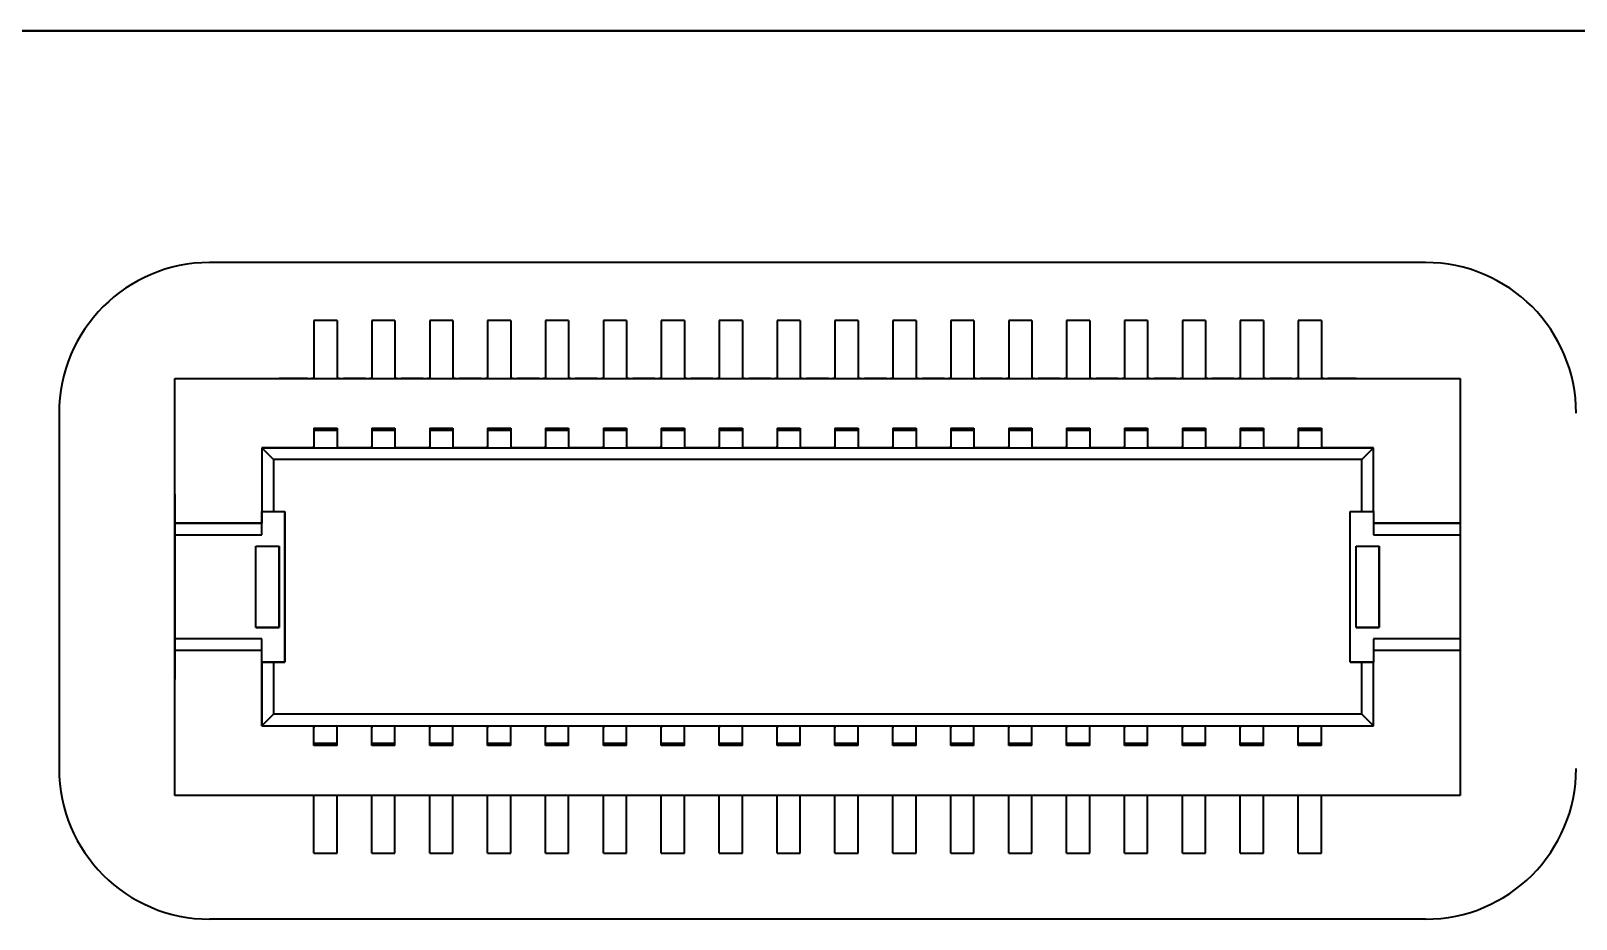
# Model space of a CAD drawing. Extents: x 386 to 1062, y 188 to 634.
# Drawn here: x 397.48 to 410.83, y 430.63 to 438.3 of the extents above; entities that cross this region are included whole.
import ezdxf

# ---------------------------------------------------------------- set-up
doc = ezdxf.new("R2010")
doc.units = 0

msp = doc.modelspace()

# ---------------------------------------------------------------- linework, layer by layer
at = {"color": 7, "lineweight": 35}
for p, q in [((418.778, 438.3), (389.778, 438.3)), ((389.778, 438.3), (418.778, 438.3))]:
    msp.add_line(p, q, dxfattribs=at)
at = {"color": 7, "lineweight": 35, "ltscale": 0.2625}
for p, q in [((409.528, 436.3), (399.028, 436.3)), ((409.528, 430.632), (399.028, 430.632))]:
    msp.add_line(p, q, dxfattribs=at)
at = {"color": 7, "lineweight": 35, "ltscale": 0.005}
for p, q in [((400.128, 435.8), (399.928, 435.8)), ((400.128, 435.8), (399.928, 435.8)), ((400.128, 435.8), (399.928, 435.8)), ((400.628, 435.8), (400.428, 435.8)), ((400.628, 435.8), (400.428, 435.8)), ((400.628, 435.8), (400.428, 435.8)), ((401.128, 435.8), (400.928, 435.8)), ((401.128, 435.8), (400.928, 435.8)), ((401.128, 435.8), (400.928, 435.8)), ((401.628, 435.8), (401.428, 435.8)), ((401.628, 435.8), (401.428, 435.8)), ((401.628, 435.8), (401.428, 435.8)), ((402.128, 435.8), (401.928, 435.8)), ((402.128, 435.8), (401.928, 435.8)), ((402.128, 435.8), (401.928, 435.8)), ((402.628, 435.8), (402.428, 435.8)), ((402.628, 435.8), (402.428, 435.8)), ((402.628, 435.8), (402.428, 435.8)), ((403.128, 435.8), (402.928, 435.8)), ((403.128, 435.8), (402.928, 435.8)), ((403.128, 435.8), (402.928, 435.8)), ((403.628, 435.8), (403.428, 435.8)), ((403.628, 435.8), (403.428, 435.8)), ((403.628, 435.8), (403.428, 435.8)), ((404.128, 435.8), (403.928, 435.8)), ((404.128, 435.8), (403.928, 435.8)), ((404.128, 435.8), (403.928, 435.8)), ((404.628, 435.8), (404.428, 435.8)), ((404.628, 435.8), (404.428, 435.8)), ((404.628, 435.8), (404.428, 435.8)), ((405.128, 435.8), (404.928, 435.8)), ((405.128, 435.8), (404.928, 435.8)), ((405.128, 435.8), (404.928, 435.8)), ((405.628, 435.8), (405.428, 435.8)), ((405.628, 435.8), (405.428, 435.8)), ((405.628, 435.8), (405.428, 435.8)), ((406.128, 435.8), (405.928, 435.8)), ((406.128, 435.8), (405.928, 435.8)), ((406.128, 435.8), (405.928, 435.8)), ((406.628, 435.8), (406.428, 435.8)), ((406.628, 435.8), (406.428, 435.8)), ((406.628, 435.8), (406.428, 435.8)), ((407.128, 435.8), (406.928, 435.8)), ((407.128, 435.8), (406.928, 435.8)), ((407.128, 435.8), (406.928, 435.8)), ((407.628, 435.8), (407.428, 435.8)), ((407.628, 435.8), (407.428, 435.8)), ((407.628, 435.8), (407.428, 435.8)), ((408.128, 435.8), (407.928, 435.8)), ((408.128, 435.8), (407.928, 435.8)), ((408.128, 435.8), (407.928, 435.8)), ((408.628, 435.8), (408.428, 435.8)), ((408.628, 435.8), (408.428, 435.8)), ((408.628, 435.8), (408.428, 435.8)), ((399.928, 435.3), (400.128, 435.3)), ((400.428, 435.3), (400.628, 435.3)), ((400.928, 435.3), (401.128, 435.3)), ((401.428, 435.3), (401.628, 435.3)), ((401.928, 435.3), (402.128, 435.3)), ((402.428, 435.3), (402.628, 435.3)), ((402.928, 435.3), (403.128, 435.3)), ((403.428, 435.3), (403.628, 435.3)), ((403.928, 435.3), (404.128, 435.3)), ((404.428, 435.3), (404.628, 435.3)), ((404.928, 435.3), (405.128, 435.3)), ((405.428, 435.3), (405.628, 435.3)), ((405.928, 435.3), (406.128, 435.3)), ((406.428, 435.3), (406.628, 435.3)), ((406.928, 435.3), (407.128, 435.3)), ((407.428, 435.3), (407.628, 435.3)), ((407.928, 435.3), (408.128, 435.3)), ((408.428, 435.3), (408.628, 435.3)), ((399.928, 434.87), (400.128, 434.87)), ((400.428, 434.87), (400.628, 434.87)), ((400.928, 434.87), (401.128, 434.87)), ((401.428, 434.87), (401.628, 434.87)), ((401.928, 434.87), (402.128, 434.87)), ((402.428, 434.87), (402.628, 434.87)), ((402.928, 434.87), (403.128, 434.87)), ((403.428, 434.87), (403.628, 434.87)), ((403.928, 434.87), (404.128, 434.87)), ((404.428, 434.87), (404.628, 434.87)), ((404.928, 434.87), (405.128, 434.87)), ((405.428, 434.87), (405.628, 434.87)), ((405.928, 434.87), (406.128, 434.87)), ((406.428, 434.87), (406.628, 434.87)), ((406.928, 434.87), (407.128, 434.87)), ((407.428, 434.87), (407.628, 434.87)), ((407.928, 434.87), (408.128, 434.87)), ((408.428, 434.87), (408.628, 434.87)), ((400.128, 434.851), (399.928, 434.851)), ((400.128, 434.851), (399.928, 434.851)), ((400.628, 434.851), (400.428, 434.851)), ((400.628, 434.851), (400.428, 434.851)), ((401.128, 434.851), (400.928, 434.851)), ((401.128, 434.851), (400.928, 434.851)), ((401.628, 434.851), (401.428, 434.851)), ((401.628, 434.851), (401.428, 434.851)), ((402.128, 434.851), (401.928, 434.851)), ((402.128, 434.851), (401.928, 434.851)), ((402.628, 434.851), (402.428, 434.851)), ((402.628, 434.851), (402.428, 434.851)), ((403.128, 434.851), (402.928, 434.851)), ((403.128, 434.851), (402.928, 434.851)), ((403.628, 434.851), (403.428, 434.851)), ((403.628, 434.851), (403.428, 434.851)), ((404.128, 434.851), (403.928, 434.851)), ((404.128, 434.851), (403.928, 434.851)), ((404.628, 434.851), (404.428, 434.851)), ((404.628, 434.851), (404.428, 434.851)), ((405.128, 434.851), (404.928, 434.851)), ((405.128, 434.851), (404.928, 434.851)), ((405.628, 434.851), (405.428, 434.851)), ((405.628, 434.851), (405.428, 434.851)), ((406.128, 434.851), (405.928, 434.851)), ((406.128, 434.851), (405.928, 434.851)), ((406.628, 434.851), (406.428, 434.851)), ((406.628, 434.851), (406.428, 434.851)), ((407.128, 434.851), (406.928, 434.851)), ((407.128, 434.851), (406.928, 434.851)), ((407.628, 434.851), (407.428, 434.851)), ((407.628, 434.851), (407.428, 434.851)), ((408.128, 434.851), (407.928, 434.851)), ((408.128, 434.851), (407.928, 434.851)), ((408.628, 434.851), (408.428, 434.851)), ((408.628, 434.851), (408.428, 434.851)), ((399.928, 434.7), (400.128, 434.7)), ((400.428, 434.7), (400.628, 434.7)), ((400.928, 434.7), (401.128, 434.7)), ((401.428, 434.7), (401.628, 434.7)), ((401.928, 434.7), (402.128, 434.7)), ((402.428, 434.7), (402.628, 434.7)), ((402.928, 434.7), (403.128, 434.7)), ((403.428, 434.7), (403.628, 434.7)), ((403.928, 434.7), (404.128, 434.7)), ((404.428, 434.7), (404.628, 434.7)), ((404.928, 434.7), (405.128, 434.7)), ((405.428, 434.7), (405.628, 434.7)), ((405.928, 434.7), (406.128, 434.7)), ((406.428, 434.7), (406.628, 434.7)), ((406.928, 434.7), (407.128, 434.7)), ((407.428, 434.7), (407.628, 434.7)), ((407.928, 434.7), (408.128, 434.7)), ((408.428, 434.7), (408.628, 434.7)), ((399.478, 433.95), (399.478, 434.15)), ((399.478, 433.95), (399.478, 434.15)), ((409.078, 434.15), (409.078, 433.95)), ((409.078, 434.15), (409.078, 433.95)), ((399.428, 433.85), (399.628, 433.85)), ((399.428, 433.85), (399.628, 433.85)), ((408.928, 433.85), (409.128, 433.85)), ((408.928, 433.85), (409.128, 433.85)), ((399.428, 433.15), (399.628, 433.15)), ((399.628, 433.15), (399.428, 433.15)), ((399.628, 433.15), (399.428, 433.15)), ((409.128, 433.15), (408.928, 433.15)), ((408.928, 433.15), (409.128, 433.15)), ((409.128, 433.15), (408.928, 433.15)), ((399.478, 432.85), (399.478, 433.05)), ((399.478, 432.85), (399.478, 433.05)), ((409.078, 433.05), (409.078, 432.85)), ((409.078, 433.05), (409.078, 432.85)), ((399.478, 432.85), (399.678, 432.85)), ((408.878, 432.85), (409.078, 432.85)), ((399.928, 432.149), (400.128, 432.149)), ((399.928, 432.149), (400.128, 432.149)), ((400.128, 432.13), (399.928, 432.13)), ((400.428, 432.149), (400.628, 432.149)), ((400.428, 432.149), (400.628, 432.149)), ((400.628, 432.13), (400.428, 432.13)), ((400.928, 432.149), (401.128, 432.149)), ((400.928, 432.149), (401.128, 432.149)), ((401.128, 432.13), (400.928, 432.13)), ((401.428, 432.149), (401.628, 432.149)), ((401.428, 432.149), (401.628, 432.149)), ((401.628, 432.13), (401.428, 432.13)), ((401.928, 432.149), (402.128, 432.149)), ((401.928, 432.149), (402.128, 432.149)), ((402.128, 432.13), (401.928, 432.13)), ((402.428, 432.149), (402.628, 432.149)), ((402.428, 432.149), (402.628, 432.149)), ((402.628, 432.13), (402.428, 432.13)), ((402.928, 432.149), (403.128, 432.149)), ((402.928, 432.149), (403.128, 432.149)), ((403.128, 432.13), (402.928, 432.13)), ((403.428, 432.149), (403.628, 432.149)), ((403.428, 432.149), (403.628, 432.149)), ((403.628, 432.13), (403.428, 432.13)), ((403.928, 432.149), (404.128, 432.149)), ((403.928, 432.149), (404.128, 432.149)), ((404.128, 432.13), (403.928, 432.13)), ((404.428, 432.149), (404.628, 432.149)), ((404.428, 432.149), (404.628, 432.149)), ((404.628, 432.13), (404.428, 432.13)), ((404.928, 432.149), (405.128, 432.149)), ((404.928, 432.149), (405.128, 432.149)), ((405.128, 432.13), (404.928, 432.13)), ((405.428, 432.149), (405.628, 432.149)), ((405.428, 432.149), (405.628, 432.149)), ((405.628, 432.13), (405.428, 432.13)), ((405.928, 432.149), (406.128, 432.149)), ((405.928, 432.149), (406.128, 432.149)), ((406.128, 432.13), (405.928, 432.13)), ((406.428, 432.149), (406.628, 432.149)), ((406.428, 432.149), (406.628, 432.149)), ((406.628, 432.13), (406.428, 432.13)), ((406.928, 432.149), (407.128, 432.149)), ((406.928, 432.149), (407.128, 432.149)), ((407.128, 432.13), (406.928, 432.13)), ((407.428, 432.149), (407.628, 432.149)), ((407.428, 432.149), (407.628, 432.149)), ((407.628, 432.13), (407.428, 432.13)), ((407.928, 432.149), (408.128, 432.149)), ((407.928, 432.149), (408.128, 432.149)), ((408.128, 432.13), (407.928, 432.13)), ((408.428, 432.149), (408.628, 432.149)), ((408.428, 432.149), (408.628, 432.149)), ((408.628, 432.13), (408.428, 432.13)), ((399.928, 431.2), (400.128, 431.2)), ((399.928, 431.2), (400.128, 431.2)), ((400.428, 431.2), (400.628, 431.2)), ((400.428, 431.2), (400.628, 431.2)), ((400.928, 431.2), (401.128, 431.2)), ((400.928, 431.2), (401.128, 431.2)), ((401.428, 431.2), (401.628, 431.2)), ((401.428, 431.2), (401.628, 431.2)), ((401.928, 431.2), (402.128, 431.2)), ((401.928, 431.2), (402.128, 431.2)), ((402.428, 431.2), (402.628, 431.2)), ((402.428, 431.2), (402.628, 431.2)), ((402.928, 431.2), (403.128, 431.2)), ((402.928, 431.2), (403.128, 431.2)), ((403.428, 431.2), (403.628, 431.2)), ((403.428, 431.2), (403.628, 431.2)), ((403.928, 431.2), (404.128, 431.2)), ((403.928, 431.2), (404.128, 431.2)), ((404.428, 431.2), (404.628, 431.2)), ((404.428, 431.2), (404.628, 431.2)), ((404.928, 431.2), (405.128, 431.2)), ((404.928, 431.2), (405.128, 431.2)), ((405.428, 431.2), (405.628, 431.2)), ((405.428, 431.2), (405.628, 431.2)), ((405.928, 431.2), (406.128, 431.2)), ((405.928, 431.2), (406.128, 431.2)), ((406.428, 431.2), (406.628, 431.2)), ((406.428, 431.2), (406.628, 431.2)), ((406.928, 431.2), (407.128, 431.2)), ((406.928, 431.2), (407.128, 431.2)), ((407.428, 431.2), (407.628, 431.2)), ((407.428, 431.2), (407.628, 431.2)), ((407.928, 431.2), (408.128, 431.2)), ((407.928, 431.2), (408.128, 431.2)), ((408.428, 431.2), (408.628, 431.2)), ((408.428, 431.2), (408.628, 431.2))]:
    msp.add_line(p, q, dxfattribs=at)
at = {"color": 7, "lineweight": 35, "ltscale": 0.0125}
for p, q in [((399.928, 435.8), (399.928, 435.3)), ((399.928, 435.8), (399.928, 435.3)), ((400.128, 435.8), (400.128, 435.3)), ((400.128, 435.8), (400.128, 435.3)), ((400.428, 435.8), (400.428, 435.3)), ((400.428, 435.8), (400.428, 435.3)), ((400.628, 435.8), (400.628, 435.3)), ((400.628, 435.8), (400.628, 435.3)), ((400.928, 435.8), (400.928, 435.3)), ((400.928, 435.8), (400.928, 435.3)), ((401.128, 435.8), (401.128, 435.3)), ((401.128, 435.8), (401.128, 435.3)), ((401.428, 435.8), (401.428, 435.3)), ((401.428, 435.8), (401.428, 435.3)), ((401.628, 435.8), (401.628, 435.3)), ((401.628, 435.8), (401.628, 435.3)), ((401.928, 435.8), (401.928, 435.3)), ((401.928, 435.8), (401.928, 435.3)), ((402.128, 435.8), (402.128, 435.3)), ((402.128, 435.8), (402.128, 435.3)), ((402.428, 435.8), (402.428, 435.3)), ((402.428, 435.8), (402.428, 435.3)), ((402.628, 435.8), (402.628, 435.3)), ((402.628, 435.8), (402.628, 435.3)), ((402.928, 435.8), (402.928, 435.3)), ((402.928, 435.8), (402.928, 435.3)), ((403.128, 435.8), (403.128, 435.3)), ((403.128, 435.8), (403.128, 435.3)), ((403.428, 435.8), (403.428, 435.3)), ((403.428, 435.8), (403.428, 435.3)), ((403.628, 435.8), (403.628, 435.3)), ((403.628, 435.8), (403.628, 435.3)), ((403.928, 435.8), (403.928, 435.3)), ((403.928, 435.8), (403.928, 435.3)), ((404.128, 435.8), (404.128, 435.3)), ((404.128, 435.8), (404.128, 435.3)), ((404.428, 435.8), (404.428, 435.3)), ((404.428, 435.8), (404.428, 435.3)), ((404.628, 435.8), (404.628, 435.3)), ((404.628, 435.8), (404.628, 435.3)), ((404.928, 435.8), (404.928, 435.3)), ((404.928, 435.8), (404.928, 435.3)), ((405.128, 435.8), (405.128, 435.3)), ((405.128, 435.8), (405.128, 435.3)), ((405.428, 435.8), (405.428, 435.3)), ((405.428, 435.8), (405.428, 435.3)), ((405.628, 435.8), (405.628, 435.3)), ((405.628, 435.8), (405.628, 435.3)), ((405.928, 435.8), (405.928, 435.3)), ((405.928, 435.8), (405.928, 435.3)), ((406.128, 435.8), (406.128, 435.3)), ((406.128, 435.8), (406.128, 435.3)), ((406.428, 435.8), (406.428, 435.3)), ((406.428, 435.8), (406.428, 435.3)), ((406.628, 435.8), (406.628, 435.3)), ((406.628, 435.8), (406.628, 435.3)), ((406.928, 435.8), (406.928, 435.3)), ((406.928, 435.8), (406.928, 435.3)), ((407.128, 435.8), (407.128, 435.3)), ((407.128, 435.8), (407.128, 435.3)), ((407.428, 435.8), (407.428, 435.3)), ((407.428, 435.8), (407.428, 435.3)), ((407.628, 435.8), (407.628, 435.3)), ((407.628, 435.8), (407.628, 435.3)), ((407.928, 435.8), (407.928, 435.3)), ((407.928, 435.8), (407.928, 435.3)), ((408.128, 435.8), (408.128, 435.3)), ((408.128, 435.8), (408.128, 435.3)), ((408.428, 435.8), (408.428, 435.3)), ((408.428, 435.8), (408.428, 435.3)), ((408.628, 435.8), (408.628, 435.3)), ((408.628, 435.8), (408.628, 435.3)), ((399.928, 431.2), (399.928, 431.7)), ((399.928, 431.2), (399.928, 431.7)), ((400.128, 431.2), (400.128, 431.7)), ((400.128, 431.2), (400.128, 431.7)), ((400.428, 431.2), (400.428, 431.7)), ((400.428, 431.2), (400.428, 431.7)), ((400.628, 431.2), (400.628, 431.7)), ((400.628, 431.2), (400.628, 431.7)), ((400.928, 431.2), (400.928, 431.7)), ((400.928, 431.2), (400.928, 431.7)), ((401.128, 431.2), (401.128, 431.7)), ((401.128, 431.2), (401.128, 431.7)), ((401.428, 431.2), (401.428, 431.7)), ((401.428, 431.2), (401.428, 431.7)), ((401.628, 431.2), (401.628, 431.7)), ((401.628, 431.2), (401.628, 431.7)), ((401.928, 431.2), (401.928, 431.7)), ((401.928, 431.2), (401.928, 431.7)), ((402.128, 431.2), (402.128, 431.7)), ((402.128, 431.2), (402.128, 431.7)), ((402.428, 431.2), (402.428, 431.7)), ((402.428, 431.2), (402.428, 431.7)), ((402.628, 431.2), (402.628, 431.7)), ((402.628, 431.2), (402.628, 431.7)), ((402.928, 431.2), (402.928, 431.7)), ((402.928, 431.2), (402.928, 431.7)), ((403.128, 431.2), (403.128, 431.7)), ((403.128, 431.2), (403.128, 431.7)), ((403.428, 431.2), (403.428, 431.7)), ((403.428, 431.2), (403.428, 431.7)), ((403.628, 431.2), (403.628, 431.7)), ((403.628, 431.2), (403.628, 431.7)), ((403.928, 431.2), (403.928, 431.7)), ((403.928, 431.2), (403.928, 431.7)), ((404.128, 431.2), (404.128, 431.7)), ((404.128, 431.2), (404.128, 431.7)), ((404.428, 431.2), (404.428, 431.7)), ((404.428, 431.2), (404.428, 431.7)), ((404.628, 431.2), (404.628, 431.7)), ((404.628, 431.2), (404.628, 431.7)), ((404.928, 431.2), (404.928, 431.7)), ((404.928, 431.2), (404.928, 431.7)), ((405.128, 431.2), (405.128, 431.7)), ((405.128, 431.2), (405.128, 431.7)), ((405.428, 431.2), (405.428, 431.7)), ((405.428, 431.2), (405.428, 431.7)), ((405.628, 431.2), (405.628, 431.7)), ((405.628, 431.2), (405.628, 431.7)), ((405.928, 431.2), (405.928, 431.7)), ((405.928, 431.2), (405.928, 431.7)), ((406.128, 431.2), (406.128, 431.7)), ((406.128, 431.2), (406.128, 431.7)), ((406.428, 431.2), (406.428, 431.7)), ((406.428, 431.2), (406.428, 431.7)), ((406.628, 431.2), (406.628, 431.7)), ((406.628, 431.2), (406.628, 431.7)), ((406.928, 431.2), (406.928, 431.7)), ((406.928, 431.2), (406.928, 431.7)), ((407.128, 431.2), (407.128, 431.7)), ((407.128, 431.2), (407.128, 431.7)), ((407.428, 431.2), (407.428, 431.7)), ((407.428, 431.2), (407.428, 431.7)), ((407.628, 431.2), (407.628, 431.7)), ((407.628, 431.2), (407.628, 431.7)), ((407.928, 431.2), (407.928, 431.7)), ((407.928, 431.2), (407.928, 431.7)), ((408.128, 431.2), (408.128, 431.7)), ((408.128, 431.2), (408.128, 431.7)), ((408.428, 431.2), (408.428, 431.7)), ((408.428, 431.2), (408.428, 431.7)), ((408.628, 431.2), (408.628, 431.7)), ((408.628, 431.2), (408.628, 431.7))]:
    msp.add_line(p, q, dxfattribs=at)
at = {"color": 7, "lineweight": 35, "ltscale": 0.00125}
for p, q in [((399.928, 435.8), (399.928, 435.75)), ((400.428, 435.8), (400.428, 435.75)), ((400.928, 435.8), (400.928, 435.75)), ((401.428, 435.8), (401.428, 435.75)), ((401.928, 435.8), (401.928, 435.75)), ((402.428, 435.8), (402.428, 435.75)), ((402.928, 435.8), (402.928, 435.75)), ((403.428, 435.8), (403.428, 435.75)), ((403.928, 435.8), (403.928, 435.75)), ((404.428, 435.8), (404.428, 435.75)), ((404.928, 435.8), (404.928, 435.75)), ((405.428, 435.8), (405.428, 435.75)), ((405.928, 435.8), (405.928, 435.75)), ((406.428, 435.8), (406.428, 435.75)), ((406.928, 435.8), (406.928, 435.75)), ((407.428, 435.8), (407.428, 435.75)), ((407.928, 435.8), (407.928, 435.75)), ((408.428, 435.8), (408.428, 435.75)), ((399.928, 431.2), (399.928, 431.25)), ((400.428, 431.2), (400.428, 431.25)), ((400.928, 431.2), (400.928, 431.25)), ((401.428, 431.2), (401.428, 431.25)), ((401.928, 431.2), (401.928, 431.25)), ((402.428, 431.2), (402.428, 431.25)), ((402.928, 431.2), (402.928, 431.25)), ((403.428, 431.2), (403.428, 431.25)), ((403.928, 431.2), (403.928, 431.25)), ((404.428, 431.2), (404.428, 431.25)), ((404.928, 431.2), (404.928, 431.25)), ((405.428, 431.2), (405.428, 431.25)), ((405.928, 431.2), (405.928, 431.25)), ((406.428, 431.2), (406.428, 431.25)), ((406.928, 431.2), (406.928, 431.25)), ((407.428, 431.2), (407.428, 431.25)), ((407.928, 431.2), (407.928, 431.25)), ((408.428, 431.2), (408.428, 431.25))]:
    msp.add_line(p, q, dxfattribs=at)
at = {"color": 7, "lineweight": 35, "ltscale": 0.01125}
for p, q in [((399.928, 435.75), (399.928, 435.3)), ((400.428, 435.75), (400.428, 435.3)), ((400.928, 435.75), (400.928, 435.3)), ((401.428, 435.75), (401.428, 435.3)), ((401.928, 435.75), (401.928, 435.3)), ((402.428, 435.75), (402.428, 435.3)), ((402.928, 435.75), (402.928, 435.3)), ((403.428, 435.75), (403.428, 435.3)), ((403.928, 435.75), (403.928, 435.3)), ((404.428, 435.75), (404.428, 435.3)), ((404.928, 435.75), (404.928, 435.3)), ((405.428, 435.75), (405.428, 435.3)), ((405.928, 435.75), (405.928, 435.3)), ((406.428, 435.75), (406.428, 435.3)), ((406.928, 435.75), (406.928, 435.3)), ((407.428, 435.75), (407.428, 435.3)), ((407.928, 435.75), (407.928, 435.3)), ((408.428, 435.75), (408.428, 435.3)), ((399.928, 434.7), (399.478, 434.7)), ((399.578, 434.6), (399.578, 434.15)), ((399.578, 434.6), (399.578, 434.15)), ((409.078, 434.7), (408.628, 434.7)), ((408.978, 434.15), (408.978, 434.6)), ((408.978, 434.15), (408.978, 434.6)), ((399.578, 432.85), (399.578, 432.4)), ((399.578, 432.85), (399.578, 432.4)), ((408.978, 432.4), (408.978, 432.85)), ((408.978, 432.4), (408.978, 432.85)), ((399.928, 431.25), (399.928, 431.7)), ((400.428, 431.25), (400.428, 431.7)), ((400.928, 431.25), (400.928, 431.7)), ((401.428, 431.25), (401.428, 431.7)), ((401.928, 431.25), (401.928, 431.7)), ((402.428, 431.25), (402.428, 431.7)), ((402.928, 431.25), (402.928, 431.7)), ((403.428, 431.25), (403.428, 431.7)), ((403.928, 431.25), (403.928, 431.7)), ((404.428, 431.25), (404.428, 431.7)), ((404.928, 431.25), (404.928, 431.7)), ((405.428, 431.25), (405.428, 431.7)), ((405.928, 431.25), (405.928, 431.7)), ((406.428, 431.25), (406.428, 431.7)), ((406.928, 431.25), (406.928, 431.7)), ((407.428, 431.25), (407.428, 431.7)), ((407.928, 431.25), (407.928, 431.7)), ((408.428, 431.25), (408.428, 431.7))]:
    msp.add_line(p, q, dxfattribs=at)
at = {"color": 7, "lineweight": 35, "ltscale": 0.03125}
for p, q in [((398.728, 434.05), (398.728, 435.3)), ((398.728, 434.05), (398.728, 435.3)), ((409.828, 435.3), (409.828, 434.05)), ((409.828, 435.3), (409.828, 434.05)), ((398.728, 431.7), (398.728, 432.95)), ((398.728, 431.7), (398.728, 432.95)), ((409.828, 432.95), (409.828, 431.7)), ((409.828, 432.95), (409.828, 431.7))]:
    msp.add_line(p, q, dxfattribs=at)
at = {"color": 7, "lineweight": 35, "ltscale": 0.2775}
for p, q in [((398.728, 435.3), (409.828, 435.3)), ((398.728, 435.3), (409.828, 435.3)), ((409.828, 431.7), (398.728, 431.7)), ((409.828, 431.7), (398.728, 431.7))]:
    msp.add_line(p, q, dxfattribs=at)
at = {"color": 7, "lineweight": 35, "ltscale": 0.0075}
for p, q in [((398.728, 435), (398.728, 435.3)), ((400.428, 434.7), (400.128, 434.7)), ((400.928, 434.7), (400.628, 434.7)), ((401.428, 434.7), (401.128, 434.7)), ((401.928, 434.7), (401.628, 434.7)), ((402.428, 434.7), (402.128, 434.7)), ((402.928, 434.7), (402.628, 434.7)), ((403.428, 434.7), (403.128, 434.7)), ((403.928, 434.7), (403.628, 434.7)), ((404.428, 434.7), (404.128, 434.7)), ((404.928, 434.7), (404.628, 434.7)), ((405.428, 434.7), (405.128, 434.7)), ((405.928, 434.7), (405.628, 434.7)), ((406.428, 434.7), (406.128, 434.7)), ((406.928, 434.7), (406.628, 434.7)), ((407.428, 434.7), (407.128, 434.7)), ((407.928, 434.7), (407.628, 434.7)), ((408.428, 434.7), (408.128, 434.7))]:
    msp.add_line(p, q, dxfattribs=at)
at = {"color": 7, "lineweight": 35, "ltscale": 0.0225}
for p, q in [((398.728, 435.3), (399.628, 435.3)), ((408.928, 435.3), (409.828, 435.3))]:
    msp.add_line(p, q, dxfattribs=at)
at = {"color": 7, "lineweight": 35, "ltscale": 0.006126}
msp.add_line((399.873, 435.3), (399.628, 435.3), dxfattribs=at)
at = {"color": 7, "lineweight": 35, "ltscale": 0.000874329}
for p, q in [((399.873, 435.3), (399.908, 435.3)), ((400.373, 435.3), (400.408, 435.3)), ((400.873, 435.3), (400.908, 435.3)), ((401.373, 435.3), (401.408, 435.3))]:
    msp.add_line(p, q, dxfattribs=at)
at = {"color": 7, "lineweight": 35, "ltscale": 0.000500488}
for p, q in [((399.928, 435.3), (399.908, 435.3)), ((400.428, 435.3), (400.408, 435.3)), ((400.928, 435.3), (400.908, 435.3)), ((401.428, 435.3), (401.408, 435.3)), ((401.928, 435.3), (401.908, 435.3)), ((402.428, 435.3), (402.408, 435.3)), ((402.928, 435.3), (402.908, 435.3)), ((403.428, 435.3), (403.408, 435.3)), ((403.928, 435.3), (403.908, 435.3)), ((404.428, 435.3), (404.408, 435.3)), ((404.928, 435.3), (404.908, 435.3)), ((405.428, 435.3), (405.408, 435.3)), ((405.928, 435.3), (405.908, 435.3)), ((406.428, 435.3), (406.408, 435.3)), ((406.928, 435.3), (406.908, 435.3)), ((407.428, 435.3), (407.408, 435.3)), ((407.928, 435.3), (407.908, 435.3)), ((408.428, 435.3), (408.408, 435.3))]:
    msp.add_line(p, q, dxfattribs=at)
at = {"color": 7, "lineweight": 35, "ltscale": 0.000499725}
for p, q in [((400.148, 435.3), (400.128, 435.3)), ((400.648, 435.3), (400.628, 435.3)), ((401.148, 435.3), (401.128, 435.3)), ((401.648, 435.3), (401.628, 435.3)), ((402.148, 435.3), (402.128, 435.3)), ((402.648, 435.3), (402.628, 435.3)), ((403.148, 435.3), (403.128, 435.3)), ((403.648, 435.3), (403.628, 435.3)), ((404.148, 435.3), (404.128, 435.3)), ((404.648, 435.3), (404.628, 435.3)), ((405.148, 435.3), (405.128, 435.3)), ((405.648, 435.3), (405.628, 435.3)), ((406.148, 435.3), (406.128, 435.3)), ((406.648, 435.3), (406.628, 435.3)), ((407.148, 435.3), (407.128, 435.3)), ((407.648, 435.3), (407.628, 435.3)), ((408.148, 435.3), (408.128, 435.3)), ((408.648, 435.3), (408.628, 435.3))]:
    msp.add_line(p, q, dxfattribs=at)
at = {"color": 7, "lineweight": 35, "ltscale": 0.000875854}
for p, q in [((400.148, 435.3), (400.183, 435.3)), ((400.648, 435.3), (400.683, 435.3)), ((401.148, 435.3), (401.183, 435.3)), ((401.648, 435.3), (401.683, 435.3)), ((402.148, 435.3), (402.183, 435.3)), ((402.648, 435.3), (402.683, 435.3)), ((403.148, 435.3), (403.183, 435.3)), ((403.648, 435.3), (403.683, 435.3)), ((404.148, 435.3), (404.183, 435.3)), ((404.648, 435.3), (404.683, 435.3)), ((405.148, 435.3), (405.183, 435.3)), ((405.648, 435.3), (405.683, 435.3)), ((406.148, 435.3), (406.183, 435.3)), ((406.648, 435.3), (406.683, 435.3)), ((407.148, 435.3), (407.183, 435.3)), ((407.648, 435.3), (407.683, 435.3)), ((408.148, 435.3), (408.183, 435.3)), ((408.648, 435.3), (408.683, 435.3))]:
    msp.add_line(p, q, dxfattribs=at)
at = {"color": 7, "lineweight": 35, "ltscale": 0.00475}
for p, q in [((400.373, 435.3), (400.183, 435.3)), ((400.873, 435.3), (400.683, 435.3)), ((401.373, 435.3), (401.183, 435.3))]:
    msp.add_line(p, q, dxfattribs=at)
at = {"color": 7, "lineweight": 35, "ltscale": 0.004749}
for p, q in [((401.873, 435.3), (401.683, 435.3)), ((402.373, 435.3), (402.183, 435.3)), ((402.873, 435.3), (402.683, 435.3)), ((403.373, 435.3), (403.183, 435.3)), ((403.873, 435.3), (403.683, 435.3)), ((404.373, 435.3), (404.183, 435.3)), ((404.873, 435.3), (404.683, 435.3)), ((405.373, 435.3), (405.183, 435.3)), ((405.873, 435.3), (405.683, 435.3)), ((406.373, 435.3), (406.183, 435.3)), ((406.873, 435.3), (406.683, 435.3)), ((407.373, 435.3), (407.183, 435.3)), ((407.873, 435.3), (407.683, 435.3)), ((408.373, 435.3), (408.183, 435.3))]:
    msp.add_line(p, q, dxfattribs=at)
at = {"color": 7, "lineweight": 35, "ltscale": 0.000875092}
for p, q in [((401.873, 435.3), (401.908, 435.3)), ((402.373, 435.3), (402.408, 435.3)), ((402.873, 435.3), (402.908, 435.3)), ((403.373, 435.3), (403.408, 435.3)), ((403.873, 435.3), (403.908, 435.3)), ((404.373, 435.3), (404.408, 435.3)), ((404.873, 435.3), (404.908, 435.3)), ((405.373, 435.3), (405.408, 435.3)), ((405.873, 435.3), (405.908, 435.3)), ((406.373, 435.3), (406.408, 435.3)), ((406.873, 435.3), (406.908, 435.3)), ((407.373, 435.3), (407.408, 435.3)), ((407.873, 435.3), (407.908, 435.3)), ((408.373, 435.3), (408.408, 435.3))]:
    msp.add_line(p, q, dxfattribs=at)
at = {"color": 7, "lineweight": 35, "ltscale": 0.006125}
msp.add_line((408.928, 435.3), (408.683, 435.3), dxfattribs=at)
at = {"color": 7, "lineweight": 35, "ltscale": 0.076713}
msp.add_line((397.728, 435), (397.728, 431.931), dxfattribs=at)
at = {"color": 7, "lineweight": 35, "ltscale": 0.0175}
for p, q in [((398.728, 434.3), (398.728, 435)), ((399.428, 433.15), (399.428, 433.85)), ((399.428, 433.15), (399.428, 433.85)), ((399.628, 433.85), (399.628, 433.15)), ((399.628, 433.85), (399.628, 433.15)), ((399.628, 433.15), (399.628, 433.85)), ((408.928, 433.15), (408.928, 433.85)), ((408.928, 433.15), (408.928, 433.85)), ((409.128, 433.85), (409.128, 433.15)), ((409.128, 433.15), (409.128, 433.85)), ((409.128, 433.85), (409.128, 433.15))]:
    msp.add_line(p, q, dxfattribs=at)
at = {"color": 7, "lineweight": 35, "ltscale": 0.000473022}
for p, q in [((399.928, 434.87), (399.928, 434.851)), ((399.928, 434.87), (399.928, 434.851)), ((400.128, 434.87), (400.128, 434.851)), ((400.428, 434.87), (400.428, 434.851)), ((400.428, 434.87), (400.428, 434.851)), ((400.628, 434.87), (400.628, 434.851)), ((400.928, 434.87), (400.928, 434.851)), ((400.928, 434.87), (400.928, 434.851)), ((401.128, 434.87), (401.128, 434.851)), ((401.428, 434.87), (401.428, 434.851)), ((401.428, 434.87), (401.428, 434.851)), ((401.628, 434.87), (401.628, 434.851)), ((401.928, 434.87), (401.928, 434.851)), ((401.928, 434.87), (401.928, 434.851)), ((402.128, 434.87), (402.128, 434.851)), ((402.428, 434.87), (402.428, 434.851)), ((402.428, 434.87), (402.428, 434.851)), ((402.628, 434.87), (402.628, 434.851)), ((402.928, 434.87), (402.928, 434.851)), ((402.928, 434.87), (402.928, 434.851)), ((403.128, 434.87), (403.128, 434.851)), ((403.428, 434.87), (403.428, 434.851)), ((403.428, 434.87), (403.428, 434.851)), ((403.628, 434.87), (403.628, 434.851)), ((403.928, 434.87), (403.928, 434.851)), ((403.928, 434.87), (403.928, 434.851)), ((404.128, 434.87), (404.128, 434.851)), ((404.428, 434.87), (404.428, 434.851)), ((404.428, 434.87), (404.428, 434.851)), ((404.628, 434.87), (404.628, 434.851)), ((404.928, 434.87), (404.928, 434.851)), ((404.928, 434.87), (404.928, 434.851)), ((405.128, 434.87), (405.128, 434.851)), ((405.428, 434.87), (405.428, 434.851)), ((405.428, 434.87), (405.428, 434.851)), ((405.628, 434.87), (405.628, 434.851)), ((405.928, 434.87), (405.928, 434.851)), ((405.928, 434.87), (405.928, 434.851)), ((406.128, 434.87), (406.128, 434.851)), ((406.428, 434.87), (406.428, 434.851)), ((406.428, 434.87), (406.428, 434.851)), ((406.628, 434.87), (406.628, 434.851)), ((406.928, 434.87), (406.928, 434.851)), ((406.928, 434.87), (406.928, 434.851)), ((407.128, 434.87), (407.128, 434.851)), ((407.428, 434.87), (407.428, 434.851)), ((407.428, 434.87), (407.428, 434.851)), ((407.628, 434.87), (407.628, 434.851)), ((407.928, 434.87), (407.928, 434.851)), ((407.928, 434.87), (407.928, 434.851)), ((408.128, 434.87), (408.128, 434.851)), ((408.428, 434.87), (408.428, 434.851)), ((408.428, 434.87), (408.428, 434.851)), ((408.628, 434.87), (408.628, 434.851)), ((399.928, 432.13), (399.928, 432.149)), ((400.128, 432.13), (400.128, 432.149)), ((400.128, 432.13), (400.128, 432.149)), ((400.428, 432.13), (400.428, 432.149)), ((400.628, 432.13), (400.628, 432.149)), ((400.628, 432.13), (400.628, 432.149)), ((400.928, 432.13), (400.928, 432.149)), ((401.128, 432.13), (401.128, 432.149)), ((401.128, 432.13), (401.128, 432.149)), ((401.428, 432.13), (401.428, 432.149)), ((401.628, 432.13), (401.628, 432.149)), ((401.628, 432.13), (401.628, 432.149)), ((401.928, 432.13), (401.928, 432.149)), ((402.128, 432.13), (402.128, 432.149)), ((402.128, 432.13), (402.128, 432.149)), ((402.428, 432.13), (402.428, 432.149)), ((402.628, 432.13), (402.628, 432.149)), ((402.628, 432.13), (402.628, 432.149)), ((402.928, 432.13), (402.928, 432.149)), ((403.128, 432.13), (403.128, 432.149)), ((403.128, 432.13), (403.128, 432.149)), ((403.428, 432.13), (403.428, 432.149)), ((403.628, 432.13), (403.628, 432.149)), ((403.628, 432.13), (403.628, 432.149)), ((403.928, 432.13), (403.928, 432.149)), ((404.128, 432.13), (404.128, 432.149)), ((404.128, 432.13), (404.128, 432.149)), ((404.428, 432.13), (404.428, 432.149)), ((404.628, 432.13), (404.628, 432.149)), ((404.628, 432.13), (404.628, 432.149)), ((404.928, 432.13), (404.928, 432.149)), ((405.128, 432.13), (405.128, 432.149)), ((405.128, 432.13), (405.128, 432.149)), ((405.428, 432.13), (405.428, 432.149)), ((405.628, 432.13), (405.628, 432.149)), ((405.628, 432.13), (405.628, 432.149)), ((405.928, 432.13), (405.928, 432.149)), ((406.128, 432.13), (406.128, 432.149)), ((406.128, 432.13), (406.128, 432.149)), ((406.428, 432.13), (406.428, 432.149)), ((406.628, 432.13), (406.628, 432.149)), ((406.628, 432.13), (406.628, 432.149)), ((406.928, 432.13), (406.928, 432.149)), ((407.128, 432.13), (407.128, 432.149)), ((407.128, 432.13), (407.128, 432.149)), ((407.428, 432.13), (407.428, 432.149)), ((407.628, 432.13), (407.628, 432.149)), ((407.628, 432.13), (407.628, 432.149)), ((407.928, 432.13), (407.928, 432.149)), ((408.128, 432.13), (408.128, 432.149)), ((408.128, 432.13), (408.128, 432.149)), ((408.428, 432.13), (408.428, 432.149)), ((408.628, 432.13), (408.628, 432.149)), ((408.628, 432.13), (408.628, 432.149))]:
    msp.add_line(p, q, dxfattribs=at)
at = {"color": 7, "lineweight": 35, "ltscale": 0.003839}
for p, q in [((399.928, 434.87), (399.928, 434.716)), ((400.428, 434.87), (400.428, 434.716)), ((400.928, 434.87), (400.928, 434.716)), ((401.428, 434.87), (401.428, 434.716)), ((401.928, 434.87), (401.928, 434.716)), ((402.428, 434.87), (402.428, 434.716)), ((402.928, 434.87), (402.928, 434.716)), ((403.428, 434.87), (403.428, 434.716)), ((403.928, 434.87), (403.928, 434.716)), ((404.428, 434.87), (404.428, 434.716)), ((404.928, 434.87), (404.928, 434.716)), ((405.428, 434.87), (405.428, 434.716)), ((405.928, 434.87), (405.928, 434.716)), ((406.428, 434.87), (406.428, 434.716)), ((406.928, 434.87), (406.928, 434.716)), ((407.428, 434.87), (407.428, 434.716)), ((407.928, 434.87), (407.928, 434.716)), ((408.428, 434.87), (408.428, 434.716)), ((399.928, 432.13), (399.928, 432.284)), ((400.428, 432.13), (400.428, 432.284)), ((400.928, 432.13), (400.928, 432.284)), ((401.428, 432.13), (401.428, 432.284)), ((401.928, 432.13), (401.928, 432.284)), ((402.428, 432.13), (402.428, 432.284)), ((402.928, 432.13), (402.928, 432.284)), ((403.428, 432.13), (403.428, 432.284)), ((403.928, 432.13), (403.928, 432.284)), ((404.428, 432.13), (404.428, 432.284)), ((404.928, 432.13), (404.928, 432.284)), ((405.428, 432.13), (405.428, 432.284)), ((405.928, 432.13), (405.928, 432.284)), ((406.428, 432.13), (406.428, 432.284)), ((406.928, 432.13), (406.928, 432.284)), ((407.428, 432.13), (407.428, 432.284)), ((407.928, 432.13), (407.928, 432.284)), ((408.428, 432.13), (408.428, 432.284))]:
    msp.add_line(p, q, dxfattribs=at)
at = {"color": 7, "lineweight": 35, "ltscale": 0.000470734}
for p, q in [((400.128, 434.851), (400.128, 434.87)), ((400.628, 434.851), (400.628, 434.87)), ((401.128, 434.851), (401.128, 434.87)), ((401.628, 434.851), (401.628, 434.87)), ((402.128, 434.851), (402.128, 434.87)), ((402.628, 434.851), (402.628, 434.87)), ((403.128, 434.851), (403.128, 434.87)), ((403.628, 434.851), (403.628, 434.87)), ((404.128, 434.851), (404.128, 434.87)), ((404.628, 434.851), (404.628, 434.87)), ((405.128, 434.851), (405.128, 434.87)), ((405.628, 434.851), (405.628, 434.87)), ((406.128, 434.851), (406.128, 434.87)), ((406.628, 434.851), (406.628, 434.87)), ((407.128, 434.851), (407.128, 434.87)), ((407.628, 434.851), (407.628, 434.87)), ((408.128, 434.851), (408.128, 434.87)), ((408.628, 434.851), (408.628, 434.87)), ((399.928, 432.149), (399.928, 432.13)), ((400.428, 432.149), (400.428, 432.13)), ((400.928, 432.149), (400.928, 432.13)), ((401.428, 432.149), (401.428, 432.13)), ((401.928, 432.149), (401.928, 432.13)), ((402.428, 432.149), (402.428, 432.13)), ((402.928, 432.149), (402.928, 432.13)), ((403.428, 432.149), (403.428, 432.13)), ((403.928, 432.149), (403.928, 432.13)), ((404.428, 432.149), (404.428, 432.13)), ((404.928, 432.149), (404.928, 432.13)), ((405.428, 432.149), (405.428, 432.13)), ((405.928, 432.149), (405.928, 432.13)), ((406.428, 432.149), (406.428, 432.13)), ((406.928, 432.149), (406.928, 432.13)), ((407.428, 432.149), (407.428, 432.13)), ((407.928, 432.149), (407.928, 432.13)), ((408.428, 432.149), (408.428, 432.13))]:
    msp.add_line(p, q, dxfattribs=at)
at = {"color": 7, "lineweight": 35, "ltscale": 0.003777}
for p, q in [((399.928, 434.851), (399.928, 434.7)), ((399.928, 434.851), (399.928, 434.7)), ((400.128, 434.851), (400.128, 434.7)), ((400.128, 434.851), (400.128, 434.7)), ((400.428, 434.851), (400.428, 434.7)), ((400.428, 434.851), (400.428, 434.7)), ((400.628, 434.851), (400.628, 434.7)), ((400.628, 434.851), (400.628, 434.7)), ((400.928, 434.851), (400.928, 434.7)), ((400.928, 434.851), (400.928, 434.7)), ((401.128, 434.851), (401.128, 434.7)), ((401.128, 434.851), (401.128, 434.7)), ((401.428, 434.851), (401.428, 434.7)), ((401.428, 434.851), (401.428, 434.7)), ((401.628, 434.851), (401.628, 434.7)), ((401.628, 434.851), (401.628, 434.7)), ((401.928, 434.851), (401.928, 434.7)), ((401.928, 434.851), (401.928, 434.7)), ((402.128, 434.851), (402.128, 434.7)), ((402.128, 434.851), (402.128, 434.7)), ((402.428, 434.851), (402.428, 434.7)), ((402.428, 434.851), (402.428, 434.7)), ((402.628, 434.851), (402.628, 434.7)), ((402.628, 434.851), (402.628, 434.7)), ((402.928, 434.851), (402.928, 434.7)), ((402.928, 434.851), (402.928, 434.7)), ((403.128, 434.851), (403.128, 434.7)), ((403.128, 434.851), (403.128, 434.7)), ((403.428, 434.851), (403.428, 434.7)), ((403.428, 434.851), (403.428, 434.7)), ((403.628, 434.851), (403.628, 434.7)), ((403.628, 434.851), (403.628, 434.7)), ((403.928, 434.851), (403.928, 434.7)), ((403.928, 434.851), (403.928, 434.7)), ((404.128, 434.851), (404.128, 434.7)), ((404.128, 434.851), (404.128, 434.7)), ((404.428, 434.851), (404.428, 434.7)), ((404.428, 434.851), (404.428, 434.7)), ((404.628, 434.851), (404.628, 434.7)), ((404.628, 434.851), (404.628, 434.7)), ((404.928, 434.851), (404.928, 434.7)), ((404.928, 434.851), (404.928, 434.7)), ((405.128, 434.851), (405.128, 434.7)), ((405.128, 434.851), (405.128, 434.7)), ((405.428, 434.851), (405.428, 434.7)), ((405.428, 434.851), (405.428, 434.7)), ((405.628, 434.851), (405.628, 434.7)), ((405.628, 434.851), (405.628, 434.7)), ((405.928, 434.851), (405.928, 434.7)), ((405.928, 434.851), (405.928, 434.7)), ((406.128, 434.851), (406.128, 434.7)), ((406.128, 434.851), (406.128, 434.7)), ((406.428, 434.851), (406.428, 434.7)), ((406.428, 434.851), (406.428, 434.7)), ((406.628, 434.851), (406.628, 434.7)), ((406.628, 434.851), (406.628, 434.7)), ((406.928, 434.851), (406.928, 434.7)), ((406.928, 434.851), (406.928, 434.7)), ((407.128, 434.851), (407.128, 434.7)), ((407.128, 434.851), (407.128, 434.7)), ((407.428, 434.851), (407.428, 434.7)), ((407.428, 434.851), (407.428, 434.7)), ((407.628, 434.851), (407.628, 434.7)), ((407.628, 434.851), (407.628, 434.7)), ((407.928, 434.851), (407.928, 434.7)), ((407.928, 434.851), (407.928, 434.7)), ((408.128, 434.851), (408.128, 434.7)), ((408.128, 434.851), (408.128, 434.7)), ((408.428, 434.851), (408.428, 434.7)), ((408.428, 434.851), (408.428, 434.7)), ((408.628, 434.851), (408.628, 434.7)), ((408.628, 434.851), (408.628, 434.7)), ((399.928, 432.149), (399.928, 432.3)), ((399.928, 432.149), (399.928, 432.3)), ((400.128, 432.149), (400.128, 432.3)), ((400.128, 432.149), (400.128, 432.3)), ((400.428, 432.149), (400.428, 432.3)), ((400.428, 432.149), (400.428, 432.3)), ((400.628, 432.149), (400.628, 432.3)), ((400.628, 432.149), (400.628, 432.3)), ((400.928, 432.149), (400.928, 432.3)), ((400.928, 432.149), (400.928, 432.3)), ((401.128, 432.149), (401.128, 432.3)), ((401.128, 432.149), (401.128, 432.3)), ((401.428, 432.149), (401.428, 432.3)), ((401.428, 432.149), (401.428, 432.3)), ((401.628, 432.149), (401.628, 432.3)), ((401.628, 432.149), (401.628, 432.3)), ((401.928, 432.149), (401.928, 432.3)), ((401.928, 432.149), (401.928, 432.3)), ((402.128, 432.149), (402.128, 432.3)), ((402.128, 432.149), (402.128, 432.3)), ((402.428, 432.149), (402.428, 432.3)), ((402.428, 432.149), (402.428, 432.3)), ((402.628, 432.149), (402.628, 432.3)), ((402.628, 432.149), (402.628, 432.3)), ((402.928, 432.149), (402.928, 432.3)), ((402.928, 432.149), (402.928, 432.3)), ((403.128, 432.149), (403.128, 432.3)), ((403.128, 432.149), (403.128, 432.3)), ((403.428, 432.149), (403.428, 432.3)), ((403.428, 432.149), (403.428, 432.3)), ((403.628, 432.149), (403.628, 432.3)), ((403.628, 432.149), (403.628, 432.3)), ((403.928, 432.149), (403.928, 432.3)), ((403.928, 432.149), (403.928, 432.3)), ((404.128, 432.149), (404.128, 432.3)), ((404.128, 432.149), (404.128, 432.3)), ((404.428, 432.149), (404.428, 432.3)), ((404.428, 432.149), (404.428, 432.3)), ((404.628, 432.149), (404.628, 432.3)), ((404.628, 432.149), (404.628, 432.3)), ((404.928, 432.149), (404.928, 432.3)), ((404.928, 432.149), (404.928, 432.3)), ((405.128, 432.149), (405.128, 432.3)), ((405.128, 432.149), (405.128, 432.3)), ((405.428, 432.149), (405.428, 432.3)), ((405.428, 432.149), (405.428, 432.3)), ((405.628, 432.149), (405.628, 432.3)), ((405.628, 432.149), (405.628, 432.3)), ((405.928, 432.149), (405.928, 432.3)), ((405.928, 432.149), (405.928, 432.3)), ((406.128, 432.149), (406.128, 432.3)), ((406.128, 432.149), (406.128, 432.3)), ((406.428, 432.149), (406.428, 432.3)), ((406.428, 432.149), (406.428, 432.3)), ((406.628, 432.149), (406.628, 432.3)), ((406.628, 432.149), (406.628, 432.3)), ((406.928, 432.149), (406.928, 432.3)), ((406.928, 432.149), (406.928, 432.3)), ((407.128, 432.149), (407.128, 432.3)), ((407.128, 432.149), (407.128, 432.3)), ((407.428, 432.149), (407.428, 432.3)), ((407.428, 432.149), (407.428, 432.3)), ((407.628, 432.149), (407.628, 432.3)), ((407.628, 432.149), (407.628, 432.3)), ((407.928, 432.149), (407.928, 432.3)), ((407.928, 432.149), (407.928, 432.3)), ((408.128, 432.149), (408.128, 432.3)), ((408.128, 432.149), (408.128, 432.3)), ((408.428, 432.149), (408.428, 432.3)), ((408.428, 432.149), (408.428, 432.3)), ((408.628, 432.149), (408.628, 432.3)), ((408.628, 432.149), (408.628, 432.3))]:
    msp.add_line(p, q, dxfattribs=at)
at = {"color": 7, "lineweight": 35, "ltscale": 0.003536}
for p, q in [((399.578, 434.6), (399.478, 434.7)), ((399.578, 434.6), (399.478, 434.7)), ((409.078, 434.7), (408.978, 434.6)), ((409.078, 434.7), (408.978, 434.6)), ((399.478, 432.3), (399.578, 432.4)), ((399.478, 432.3), (399.578, 432.4)), ((408.978, 432.4), (409.078, 432.3)), ((408.978, 432.4), (409.078, 432.3))]:
    msp.add_line(p, q, dxfattribs=at)
at = {"color": 7, "lineweight": 35, "ltscale": 0.01375}
for p, q in [((399.478, 434.7), (399.478, 434.15)), ((399.478, 434.7), (399.478, 434.15)), ((409.078, 434.15), (409.078, 434.7)), ((409.078, 434.15), (409.078, 434.7)), ((399.478, 432.85), (399.478, 432.3)), ((399.478, 432.85), (399.478, 432.3)), ((409.078, 432.3), (409.078, 432.85)), ((409.078, 432.3), (409.078, 432.85))]:
    msp.add_line(p, q, dxfattribs=at)
at = {"color": 7, "lineweight": 35, "ltscale": 0.016251}
for p, q in [((399.478, 434.7), (399.478, 434.05)), ((399.478, 432.3), (399.478, 432.95))]:
    msp.add_line(p, q, dxfattribs=at)
at = {"color": 7, "lineweight": 35, "ltscale": 0.24}
for p, q in [((399.478, 434.7), (409.078, 434.7)), ((399.478, 434.7), (409.078, 434.7)), ((399.478, 432.3), (409.078, 432.3)), ((399.478, 432.3), (409.078, 432.3))]:
    msp.add_line(p, q, dxfattribs=at)
at = {"color": 7, "lineweight": 35, "ltscale": 0.235}
for p, q in [((408.978, 434.6), (399.578, 434.6)), ((408.978, 434.6), (399.578, 434.6)), ((408.978, 432.4), (399.578, 432.4)), ((408.978, 432.4), (399.578, 432.4))]:
    msp.add_line(p, q, dxfattribs=at)
at = {"color": 7, "lineweight": 35, "ltscale": 0.000411224}
for p, q in [((399.928, 434.7), (399.928, 434.716)), ((400.428, 434.7), (400.428, 434.716)), ((400.928, 434.7), (400.928, 434.716)), ((401.428, 434.7), (401.428, 434.716)), ((401.928, 434.7), (401.928, 434.716)), ((402.428, 434.7), (402.428, 434.716)), ((402.928, 434.7), (402.928, 434.716)), ((403.428, 434.7), (403.428, 434.716)), ((403.928, 434.7), (403.928, 434.716)), ((404.428, 434.7), (404.428, 434.716)), ((404.928, 434.7), (404.928, 434.716)), ((405.428, 434.7), (405.428, 434.716)), ((405.928, 434.7), (405.928, 434.716)), ((406.428, 434.7), (406.428, 434.716)), ((406.928, 434.7), (406.928, 434.716)), ((407.428, 434.7), (407.428, 434.716)), ((407.928, 434.7), (407.928, 434.716)), ((408.428, 434.7), (408.428, 434.716)), ((399.928, 432.3), (399.928, 432.284)), ((400.428, 432.3), (400.428, 432.284)), ((400.928, 432.3), (400.928, 432.284)), ((401.428, 432.3), (401.428, 432.284)), ((401.928, 432.3), (401.928, 432.284)), ((402.428, 432.3), (402.428, 432.284)), ((402.928, 432.3), (402.928, 432.284)), ((403.428, 432.3), (403.428, 432.284)), ((403.928, 432.3), (403.928, 432.284)), ((404.428, 432.3), (404.428, 432.284)), ((404.928, 432.3), (404.928, 432.284)), ((405.428, 432.3), (405.428, 432.284)), ((405.928, 432.3), (405.928, 432.284)), ((406.428, 432.3), (406.428, 432.284)), ((406.928, 432.3), (406.928, 432.284)), ((407.428, 432.3), (407.428, 432.284)), ((407.928, 432.3), (407.928, 432.284)), ((408.428, 432.3), (408.428, 432.284))]:
    msp.add_line(p, q, dxfattribs=at)
at = {"color": 7, "lineweight": 35, "ltscale": 0.039999}
msp.add_line((398.728, 434.3), (398.728, 432.7), dxfattribs=at)
at = {"color": 7, "lineweight": 35, "ltscale": 0.0025}
for p, q in [((399.478, 434.15), (399.578, 434.15)), ((399.478, 434.15), (399.578, 434.15)), ((399.578, 434.15), (399.678, 434.15)), ((399.578, 434.15), (399.678, 434.15)), ((408.878, 434.15), (408.978, 434.15)), ((408.878, 434.15), (408.978, 434.15)), ((408.978, 434.15), (409.078, 434.15)), ((408.978, 434.15), (409.078, 434.15)), ((399.578, 432.85), (399.478, 432.85)), ((399.578, 432.85), (399.478, 432.85)), ((399.678, 432.85), (399.578, 432.85)), ((399.678, 432.85), (399.578, 432.85)), ((408.978, 432.85), (408.878, 432.85)), ((408.978, 432.85), (408.878, 432.85)), ((409.078, 432.85), (408.978, 432.85)), ((409.078, 432.85), (408.978, 432.85))]:
    msp.add_line(p, q, dxfattribs=at)
at = {"color": 7, "lineweight": 35, "ltscale": 0.0325}
for p, q in [((399.678, 434.15), (399.678, 432.85)), ((399.678, 432.85), (399.678, 434.15)), ((399.678, 434.15), (399.678, 432.85)), ((408.878, 432.85), (408.878, 434.15)), ((408.878, 432.85), (408.878, 434.15))]:
    msp.add_line(p, q, dxfattribs=at)
at = {"color": 7, "lineweight": 35, "ltscale": 0.002499}
for p, q in [((398.728, 433.95), (398.728, 434.05)), ((398.728, 433.95), (398.728, 434.05)), ((399.478, 433.95), (399.478, 434.05)), ((409.828, 434.05), (409.828, 433.95)), ((409.828, 434.05), (409.828, 433.95)), ((398.728, 432.95), (398.728, 433.05)), ((398.728, 432.95), (398.728, 433.05)), ((399.478, 432.95), (399.478, 433.05)), ((409.828, 433.05), (409.828, 432.95)), ((409.828, 433.05), (409.828, 432.95))]:
    msp.add_line(p, q, dxfattribs=at)
at = {"color": 7, "lineweight": 35, "ltscale": 0.01875}
for p, q in [((398.728, 434.05), (399.478, 434.05)), ((398.728, 434.05), (399.478, 434.05)), ((399.478, 434.05), (398.728, 434.05)), ((398.728, 433.95), (399.478, 433.95)), ((398.728, 433.95), (399.478, 433.95)), ((409.078, 434.05), (409.828, 434.05)), ((409.078, 434.05), (409.828, 434.05)), ((409.828, 434.05), (409.078, 434.05)), ((409.078, 433.95), (409.828, 433.95)), ((409.078, 433.95), (409.828, 433.95)), ((399.478, 433.05), (398.728, 433.05)), ((399.478, 433.05), (398.728, 433.05)), ((409.828, 433.05), (409.078, 433.05)), ((409.828, 433.05), (409.078, 433.05)), ((399.478, 432.95), (398.728, 432.95)), ((399.478, 432.95), (398.728, 432.95)), ((409.828, 432.95), (409.078, 432.95)), ((409.828, 432.95), (409.078, 432.95))]:
    msp.add_line(p, q, dxfattribs=at)
at = {"color": 7, "lineweight": 35, "ltscale": 0.022501}
for p, q in [((398.728, 433.05), (398.728, 433.95)), ((398.728, 433.05), (398.728, 433.95)), ((409.828, 433.95), (409.828, 433.05)), ((409.828, 433.95), (409.828, 433.05))]:
    msp.add_line(p, q, dxfattribs=at)
at = {"color": 7, "lineweight": 35, "ltscale": 0.025}
msp.add_line((398.728, 431.7), (398.728, 432.7), dxfattribs=at)
at = {"color": 7, "lineweight": 35}
for centre, start, end in [((399.028, 435), 90, 180), ((409.528, 435), 0, 90), ((399.028, 431.931), 180, 270), ((409.528, 431.931), 270, 360)]:
    msp.add_arc(centre, 1.3, start, end, dxfattribs=at)

doc.saveas('drawing.dxf')
